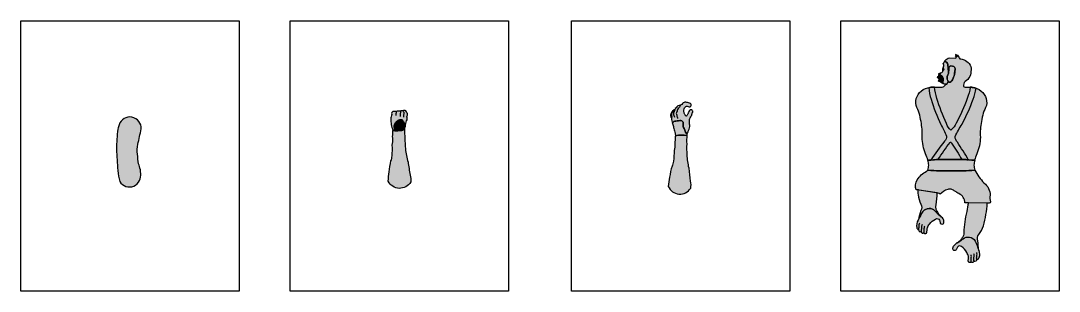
# Model space of a CAD drawing. Header units: millimetres. Extents: x -457882 to 150585, y -113677 to -45343.
# Drawn here: x -457882 to -195612, y -113677 to -45343 of the extents above; entities that cross this region are included whole.
import ezdxf

# ---------------------------------------------------------------- set-up
doc = ezdxf.new("R2010")
doc.units = ezdxf.units.MM
for name, color, linetype, plot in [('LINEAS', 250, 'Continuous', False), ('noImprimir', 255, 'Continuous', False), ('SOMBRAS', 255, 'Continuous', False)]:
    doc.layers.add(name, color=color, linetype=linetype, plot=plot)
pattern_1 = [(0, (-39812.8334, -59161.183), (0, 6.985), [5.08, -1.905]), (90, (-39812.8334, -59161.183), (-6.985, 4e-16), [5.08, -1.905])]
pattern_2 = [(0, (-245382.854, -184628.717), (0, 6.985), [5.08, -1.905]), (90, (-245382.854, -184628.717), (-6.985, 4e-16), [5.08, -1.905])]
pattern_3 = [(336.800377, (-211234.2166, -149794.374), (2.751642, 6.42017844), [5.08, -1.905]), (66.800377, (-211234.2166, -149794.374), (-6.42017844, 2.751642), [5.08, -1.905])]
pattern_4 = [(339.5691774, (-278315.2895, -171012.491), (2.43829734, 6.54560395), [5.08, -1.905]), (69.5691774, (-278315.2895, -171012.491), (-6.54560395, 2.43829734), [5.08, -1.905])]
pattern_5 = [(336.8003768, (0, 0), (2.75164202, 6.42017844), [5.08, -1.905]), (66.8003768, (0, 0), (-6.42017844, 2.75164202), [5.08, -1.905])]

msp = doc.modelspace()

# ---------------------------------------------------------------- hatches: boundary and pattern name
at = {"layer": 'SOMBRAS', "true_color": 0x292a38}
h = msp.add_hatch(dxfattribs=at)
h.set_pattern_fill('ANGLE', color=250, angle=21.20822)
h.set_pattern_definition([(21.2082177, (18400.48, 0), (-2.52688162, 6.5119194), [5.08, -1.905]), (111.2082177, (18400.48, 0), (-6.5119194, -2.52688162), [5.08, -1.905])])
h.paths.add_polyline_path([(-213997, -66761, 0.3223682), (-215809, -62749, 0.1051615), (-218209, -62110, 0.0603567), (-219013, -62110, -0.0693205), (-219642, -62010, -0.0350412), (-219762, -61957, -0.2207532), (-219410, -60696, 0.1570223), (-218177, -59405, 0.1007924), (-217893, -57721, 0.1843328), (-218323, -56171, 0.1336993), (-219641, -55224, 0.0372833), (-220687, -54940, -0.1405802), (-220994, -54501, 0.2982357), (-221827, -53882, -0.0907338), (-221521, -54080, -0.2649519), (-221382, -54471, -0.1060976), (-221531, -54297, 0.4080331), (-221922, -54220, -0.2576437), (-221670, -54371, -0.2536034), (-221687, -54799, -0.000013), (-221689, -54799), (-223346, -54689, 0.115328), (-223948, -54974, 0.0082779), (-224398, -55344, 0.1236346), (-224594, -55638, -0.2289619), (-224037, -55859, -0.1557532), (-223781, -56411), (-223554, -58211, -0.0139283), (-223502, -57476, -0.1718324), (-223443, -57087, -0.043151), (-223297, -56906, -0.1331819), (-222973, -56766, -0.1158627), (-222257, -56901, -0.1366958), (-221963, -57202, -0.1608118), (-221905, -57489, -0.0243167), (-222021, -58534, -0.0013626), (-222086, -58938, -0.0174461), (-222274, -59623, -0.0692874), (-222726, -60521, -0.0424083), (-222925, -60720, -0.2615406), (-223393, -60864, -0.3973692), (-223613, -60754, -0.0114632), (-223658, -60686), (-223974, -61383, -0.0200844), (-224331, -61356), (-224368, -61516, -0.2031393), (-224904, -62010, -0.0693205), (-225533, -62110, 0.0017808), (-227573, -62110, 0.1051615), (-229973, -62749, 0.3223682), (-231785, -66761, -0.0787665), (-230521, -70779, -0.061863), (-230249, -74762, 0.0938334), (-229363, -78968, -0.0522731), (-228800, -80592, -0.0319628), (-222891, -80402, -0.0319628), (-216983, -80592, -0.0522731), (-216420, -78968, 0.0938334), (-215534, -74762, -0.061863), (-215261, -70779, -0.0787665)])
at = {"layer": 'SOMBRAS', "true_color": 0xf2d0bf}
h = msp.add_hatch(dxfattribs=at)
h.set_pattern_fill('ANGLE', color=254)
h.set_pattern_definition(pattern_2)
h.paths.add_polyline_path([(-225750, -58879), (-225576, -58505, 0.1255847), (-225022, -58193, 0.1538158), (-224990, -57969), (-224729, -57735), (-224962, -57249, -0.0307857), (-224770, -56768, 0.0988119), (-224831, -56314, -0.4266905), (-224867, -56074, 0.0386965), (-224783, -55999, 0.1204598), (-224591, -55638, -0.2278129), (-224037, -55859, -0.1557532), (-223781, -56411), (-223554, -58211, -0.0729836), (-223614, -58691, -0.0326958), (-223850, -59225, 0.0511605), (-223918, -59523, 0.1539301), (-223886, -60116, 0.0875526), (-223658, -60686), (-223974, -61383, -0.0200844), (-224331, -61356, -0.0246868), (-224765, -61285, -0.0447823), (-225008, -61208), (-224929, -59970, 0.1127631), (-225115, -59477)])
at = {"layer": 'SOMBRAS', "true_color": 0x4a5643}
h = msp.add_hatch(dxfattribs=at)
h.set_pattern_fill('ANGLE', color=251)
h.set_pattern_definition(pattern_2)
h.paths.add_polyline_path([(-224963, -57246, 0.0971391), (-225041, -57618, 0.0586994), (-224990, -57969), (-224729, -57735)])
at = {"layer": 'SOMBRAS', "true_color": 0x636466}
h = msp.add_hatch(dxfattribs=at)
h.set_pattern_fill('ANGLE', color=251)
h.set_pattern_definition(pattern_2)
h.paths.add_polyline_path([(-223850, -59225, 0.0326958), (-223614, -58691, 0.0729836), (-223554, -58211, -0.0139283), (-223502, -57476, -0.1718324), (-223443, -57087, -0.043151), (-223297, -56906, -0.1331819), (-222973, -56766, -0.1158627), (-222257, -56901, -0.1501868), (-221944, -57239, -0.1075835), (-221902, -57433, -0.025402), (-222019, -58525, -0.001393), (-222086, -58938, -0.0174461), (-222274, -59623, -0.0692874), (-222726, -60521, -0.0424083), (-222925, -60720, -0.2615406), (-223393, -60864, -0.3973692), (-223613, -60754, -0.0991153), (-223886, -60116, -0.1539301), (-223918, -59523, -0.0511605)])
at = {"layer": 'SOMBRAS', "true_color": 0xedcc9c}
h = msp.add_hatch(dxfattribs=at)
h.set_pattern_fill('ANGLE', color=31)
h.set_pattern_definition([(0, (-38248.905, 0), (0, 6.985), [5.08, -1.905]), (90, (-38248.905, 0), (-6.985, 4e-16), [5.08, -1.905])])
h.paths.add_polyline_path([(-226091, -60403, -0.1833688), (-226197, -60498, 0.1576277), (-225589, -60762, 0.1306015), (-225008, -61208), (-224929, -59970, 0.1127631), (-225115, -59477), (-225750, -58879), (-225976, -59036, -0.1080087), (-226208, -59409, -0.0144354), (-226358, -59570, 0.0815852), (-226046, -59991, -0.4359866), (-226012, -60303, -0.0523019)])
at = {"layer": 'SOMBRAS', "true_color": 0x636466}
h = msp.add_hatch(dxfattribs=at)
h.set_pattern_fill('ANGLE', color=251)
h.set_pattern_definition(pattern_2)
h.paths.add_polyline_path([(-225750, -58879), (-225576, -58505, -0.1067141), (-225929, -58664, 0.1041713), (-226014, -58706, 0.1981513), (-226031, -58739, 0.1141793), (-226021, -58797, -0.1850298), (-225982, -59039)])
at = {"layer": 'SOMBRAS'}
h = msp.add_hatch(dxfattribs=at)
h.set_pattern_fill('ANGLE', color=5)
h.set_pattern_definition([(0, (0, 0), (0, 6.985), [5.08, -1.905]), (90, (0, 0), (-6.985, 4e-16), [5.08, -1.905])])
h.paths.add_polyline_path([(-220150, -71453, 0.0316706), (-217344, -65178, 0.0480306), (-216608, -62414, 0.063084), (-218079, -62118, -0.0494361), (-218835, -64963, -0.0315204), (-221629, -71208, -0.1180149), (-222947, -72955, -0.1393921), (-224069, -71339, -0.0315204), (-226515, -64950, -0.0487405), (-227109, -62109, 0.0004051), (-227573, -62110, 0.0426488), (-228580, -62248, 0.0497285), (-227987, -65149, 0.0316706), (-225530, -71569, -0.0406888), (-224104, -74460, -0.2405017), (-224615, -75751, 0.0117426), (-228003, -80522, -0.0095379), (-226241, -80415, -0.0196094), (-223176, -76061, -0.3319873), (-223002, -75995, -0.1053682), (-222799, -76269, -0.0167372), (-220210, -80391, -0.0088428), (-218574, -80461, 0.0179311), (-221337, -76039, -0.2062568), (-221897, -74576, -0.0446379)])
at = {"layer": 'SOMBRAS', "true_color": 0xf4e0c3}
h = msp.add_hatch(dxfattribs=at)
h.set_pattern_fill('ANGLE', color=254, angle=-20.43082)
h.set_pattern_definition(pattern_4)
h.paths.add_polyline_path([(-361596, -70274, -0.2666114), (-361365, -70625, -0.1126321), (-360996, -71338, 0.0153419), (-360835, -72108, 0.0449798), (-360675, -71588, -0.0144999), (-360522, -70947, -0.0540979), (-360333, -70380, 0.0241075), (-360287, -69856, -0.1586549), (-360335, -69340, 0.0966106), (-360169, -69044, 0.3955607), (-360376, -68598, 0.2090925), (-360625, -68095, 0.2093926), (-361010, -67998, 0.0503816), (-361377, -68099, 0.1075723), (-361719, -68091, 0.1318174), (-362075, -68188, 0.0834333), (-362624, -68163, 0.0980647), (-363065, -68280, 0.0729574), (-363682, -68233, 0.2162471), (-364155, -68508, 0.1385878), (-364207, -68997, 0.0626311), (-364437, -70203, 0.0379536), (-364312, -71548, 0.0517764), (-363895, -73050, 0.0454698), (-363417, -73137, -0.2005109), (-363464, -72710, -0.15077), (-363545, -71844, -0.1852209), (-363215, -71067, -0.1149164), (-362599, -70459, -0.1913417)])
h = msp.add_hatch(dxfattribs=at)
h.set_pattern_fill('ANGLE', color=254, angle=-23.19962)
h.set_pattern_definition(pattern_3)
h.paths.add_polyline_path([(-290608, -70948, 0.0162846), (-290560, -72114, -0.0028296), (-290188, -72957, 0.1696226), (-289584, -73974, -0.0583689), (-289353, -73396, 0.008424), (-289109, -72767, 0.1037309), (-288932, -72023, 0.0214364), (-288953, -71458, -0.0639694), (-289024, -70828, -0.0703221), (-288955, -70257, -0.0436897), (-288796, -69854, 0.0076147), (-288540, -69385, 0.0946747), (-288369, -68958, -0.0023091), (-288335, -68753, -0.0905524), (-288281, -68590, 0.0041783), (-288161, -68352, 0.1961738), (-288168, -68158, 0.023169), (-288310, -67965, 0.1566434), (-288622, -67809, 0.1322777), (-288849, -67838, 0.0833059), (-288969, -67949, 0.0430556), (-289296, -68558, 0.0424328), (-289323, -68661, -0.062052), (-289389, -68879, -0.041717), (-289588, -69181, 0.0076932), (-289729, -69375, -0.5364336), (-289933, -69382, -0.0568674), (-290017, -69250, 0.0073205), (-290162, -69034, -0.0277966), (-290303, -68665, 0.0346833), (-290383, -68339, -0.1162974), (-290418, -67919, -0.0803727), (-290245, -67351, -0.15762), (-289889, -66979, -0.2146776), (-289469, -66978, 0.0691183), (-289008, -67064, 0.052426), (-288855, -67053, 0.2904389), (-288585, -66773, 0.1086894), (-288613, -66403, 0.1885632), (-288740, -66265, 0.0069086), (-289249, -66071, 0.07217), (-290132, -65926, 0.173042), (-290924, -66414, -0.2008729), (-291311, -66659, 0.2871932), (-292339, -67342, 0.262047), (-292713, -67815, 0.3206659), (-293075, -68050, 0.4059363), (-293392, -68299, 0.1240446), (-293795, -69136, 0.1708348), (-293559, -69866, 0.0458484), (-293451, -70632, 0.0285844), (-293295, -71327, -0.2523306), (-292730, -70740, -0.03848), (-292128, -70647, -0.0388374), (-291427, -70576, -0.3233707)])
at = {"layer": 'SOMBRAS', "true_color": 0x292a38}
h = msp.add_hatch(dxfattribs=at)
h.set_pattern_fill('ANGLE', color=250, angle=-31.04999)
h.set_pattern_definition([(328.950006, (-380815.226, -136002.691), (3.6027639, 5.98417223), [5.08, -1.905]), (58.950006, (-380815.226, -136002.691), (-5.98417223, 3.6027639), [5.08, -1.905])])
h.paths.add_polyline_path([(-427464, -72680, 0.8737881), (-433061, -71613, -0.0068088), (-433377, -72702, 0.01901), (-433723, -77768, 0.0011597), (-433391, -83205, 0.0414972), (-432883, -85963, 0.3646656), (-429354, -87109, 0.1699294), (-427862, -85725, 0.1721894), (-427915, -82138, 0.1277456), (-428151, -81519, -0.0010641), (-428424, -79045, -0.0812566), (-428335, -76554, 0.0089644)])
at = {"layer": 'SOMBRAS', "true_color": 0x636466}
h = msp.add_hatch(dxfattribs=at)
h.set_pattern_fill('ANGLE', color=251, angle=-20.43082)
h.set_pattern_definition(pattern_4)
h.paths.add_polyline_path([(-361892, -73054, 0.1157184), (-360991, -72807, -0.0790342), (-360835, -72108, -0.0153419), (-360996, -71338, 0.1126321), (-361365, -70625, 0.2666114), (-361596, -70274, 0.1913417), (-362599, -70459, 0.1149164), (-363215, -71067, 0.1852209), (-363545, -71844, 0.15077), (-363464, -72710, 0.2005109), (-363417, -73137, 0.0443421), (-362943, -73138, -0.0059197)])
h = msp.add_hatch(dxfattribs=at)
h.set_pattern_fill('ANGLE', color=251, angle=-23.19962)
h.set_pattern_definition(pattern_3)
h.paths.add_polyline_path([(-290608, -70948, 0.3233707), (-291427, -70576, 0.0388374), (-292128, -70647, 0.03848), (-292730, -70740, 0.2523306), (-293295, -71327, -0.0892556), (-292990, -72286, 0.0686791), (-292713, -73464, -0.0819391), (-292514, -74420, -0.103119), (-289602, -74300, -0.0888054), (-289583, -73974, -0.1697019), (-290188, -72957, 0.0028296), (-290560, -72114, -0.0162846)])
at = {"layer": 'SOMBRAS', "true_color": 0x292a38}
h = msp.add_hatch(dxfattribs=at)
h.set_pattern_fill('ANGLE', color=250, angle=-20.43082)
h.set_pattern_definition(pattern_4)
h.paths.add_polyline_path([(-360082, -81035, -0.0388567), (-360738, -77729, -0.0092464), (-360884, -74939, -0.0157656), (-360972, -72797, -0.1184151), (-361892, -73054, 0.0058226), (-362926, -73136, -0.0916217), (-363895, -73050, 0.0194415), (-363945, -74124, 0.0256605), (-363949, -74983, -0.0522324), (-364046, -76769, -0.0278197), (-364104, -79492, -0.0622451), (-364380, -80751, 0.0357734), (-364866, -83540, -0.0018351), (-365104, -85896, 0.5959319), (-359410, -86070, 0.1362033), (-359562, -84325, 0.0040404)])
h = msp.add_hatch(dxfattribs=at)
h.set_pattern_fill('ANGLE', color=250, angle=-23.19962)
h.set_pattern_definition(pattern_3)
h.paths.add_polyline_path([(-289608, -79249, -0.0092464), (-289619, -76455, -0.015845), (-289602, -74300, 0.1038905), (-292535, -74426, 0.0193803), (-292637, -75493, 0.0256605), (-292683, -76351, -0.0522324), (-292865, -78130, -0.0278197), (-293055, -80847, -0.0622451), (-293392, -82091, 0.0357734), (-294012, -84853, -0.0018351), (-294363, -87195, 0.5959319), (-288684, -87644, 0.1362033), (-288752, -85894, 0.0040404), (-289112, -82582, -0.0388567)])
at = {"layer": 'SOMBRAS', "true_color": 0xf8d731}
h = msp.add_hatch(dxfattribs=at)
h.set_pattern_fill('ANGLE', color=40)
h.set_pattern_definition(pattern_1)
h.paths.add_polyline_path([(-222860, -80399, 0.0321333), (-228800, -80592, -0.0479314), (-228580, -81829, -0.0479314), (-228800, -83066, 0.0321333), (-222860, -83259, 0.0321333), (-216920, -83066, -0.0479314), (-217139, -81829, -0.0479314), (-216920, -80592, 0.0321333)])
at = {"layer": 'SOMBRAS'}
h = msp.add_hatch(dxfattribs=at)
h.set_pattern_fill('ANGLE', color=5)
h.set_pattern_definition(pattern_1)
h.paths.add_polyline_path([(-229136, -83353, 0.0583156), (-228799, -83066, 0.0321297), (-222860, -83259, 0.0321333), (-216920, -83066, 0.0698773), (-214618, -86317, -0.2521983), (-213083, -89444, 0.0919648), (-212988, -91069, -0.4079127), (-213285, -91437, -0.0257887), (-213620, -91429), (-218533, -91325, -0.0247784), (-219449, -91356, 0.3033259), (-220933, -89025, 0.027775), (-221508, -88717, 0.0034088), (-221836, -88478, 0.0457858), (-222162, -88285, 0.0174571), (-222923, -87863, 0.1112818), (-223783, -87965, 0.1119172), (-225714, -89152, 0.118221), (-226150, -88878), (-231004, -88110, 0.0487415), (-231379, -88067, 0.0476358), (-231748, -88096, -0.226577), (-231463, -85552, -0.1273391)])
at = {"layer": 'SOMBRAS', "true_color": 0x292a38}
h = msp.add_hatch(dxfattribs=at)
h.set_pattern_fill('ANGLE', color=250, angle=-23.19962)
h.set_pattern_definition(pattern_5)
h.paths.add_polyline_path([(-226440, -88833), (-231004, -88110, 0.0487415), (-231379, -88067, 0.0131737), (-231278, -89320, 0.077089), (-230544, -91679, -0.2660274), (-230541, -93308, 0.0087483), (-231190, -95591, -0.0308859), (-230031, -93547, -0.4530463), (-226914, -93426, 0.0087286), (-226475, -93944, 0.0122406), (-225850, -94544, 0.0394412), (-225709, -94649, 0.0102331), (-225544, -94713, 0.1341853), (-225807, -94449, -0.0364488), (-225978, -94218, -0.0263), (-226495, -93330, -0.0914408), (-226747, -92617, -0.1202326), (-226701, -91847, 0.0323096)])
h = msp.add_hatch(dxfattribs=at)
h.set_pattern_fill('ANGLE', color=250, angle=-23.19962)
h.set_pattern_definition(pattern_5)
h.paths.add_polyline_path([(-213812, -91425), (-218533, -91325, 0.0397272), (-218954, -93536, 0.0572323), (-219708, -98830, -0.1202326), (-219799, -99596, -0.0914408), (-220174, -100253, -0.0263), (-220841, -101035, -0.0364488), (-221049, -101233, 0.0304565), (-221457, -101479, 0.0107593), (-221276, -101439, 0.0394412), (-221120, -101357, 0.0122406), (-220413, -100857, 0.0087286), (-219901, -100411, -0.4530463), (-216838, -100998, -0.0329623), (-215951, -103345, 0.0088739), (-216189, -100949, -0.2660274), (-215897, -99346, 0.077089), (-214756, -97154, 0.0610771)])
at = {"layer": 'SOMBRAS', "true_color": 0x636466}
h = msp.add_hatch(dxfattribs=at)
h.set_pattern_fill('ANGLE', color=251, angle=-23.19962)
h.set_pattern_definition(pattern_5)
h.paths.add_polyline_path([(-226843, -95449, -0.5253061), (-225824, -95828, -0.0245198), (-225641, -96440, 0.3707314), (-225091, -96705, 0.1162204), (-224855, -96600, 0.2069011), (-224783, -95688, 0.0789197), (-225535, -94716, -0.0107593), (-225709, -94649, -0.0539097), (-225898, -94501, -0.0113288), (-226475, -93944, -0.0087286), (-226914, -93426, 0.4530463), (-230031, -93547, 0.0308859), (-231190, -95591, 0.0020742), (-231259, -95733, 0.1540531), (-231613, -97599, 0.2246238), (-231145, -98160, 0.1952435), (-231007, -98519, 0.372546), (-230479, -98557, 0.3844923), (-230222, -98964, 0.3041398), (-229817, -98928, 0.2358537), (-229475, -99122, 0.3418594), (-229132, -98973, 0.0772333), (-228999, -98181, -0.1164762), (-228899, -97618, -0.0582864), (-228392, -96730, -0.1465777)])
h = msp.add_hatch(dxfattribs=at)
h.set_pattern_fill('ANGLE', color=251, angle=-23.19962)
h.set_pattern_definition(pattern_5)
h.paths.add_polyline_path([(-216838, -100998, 0.4530463), (-219901, -100411, -0.0087286), (-220413, -100857, -0.0113288), (-221067, -101321, -0.0539097), (-221276, -101439, -0.0107593), (-221457, -101479, 0.0789197), (-222347, -102327, 0.2069011), (-222413, -103240, 0.1162204), (-222195, -103379, 0.3707314), (-221611, -103200, -0.0245198), (-221339, -102623, -0.5253061), (-220275, -102400, -0.1465777), (-218936, -103899, -0.0582864), (-218568, -104854, -0.1164762), (-218553, -105425, 0.0772333), (-218541, -106228, 0.3418594), (-218224, -106427, 0.2358537), (-217857, -106287, 0.3041398), (-217462, -106383, 0.3844923), (-217147, -106019, 0.372546), (-216618, -106061, 0.1952435), (-216428, -105727, 0.2246238), (-215881, -105242, 0.1540531), (-215951, -103345, 0.0329623)])

# ---------------------------------------------------------------- linework, layer by layer
at = {"layer": 'LINEAS'}
for points in [[(-229973, -62749, -0.1051615), (-227573, -62110, -0.0017808), (-225533, -62110, 0.0693205), (-224904, -62010, 0.2031393), (-224368, -61516), (-224331, -61356, 0.0200844), (-223974, -61383), (-223658, -60686, 0.0114632), (-223613, -60754, 0.3973692), (-223393, -60864, 0.2615406), (-222925, -60720, 0.0424083), (-222726, -60521, 0.0692874), (-222274, -59623, 0.0174461), (-222086, -58938, 0.0013626), (-222021, -58534, 0.0243167), (-221905, -57489, 0.1608118), (-221963, -57202, 0.1366958), (-222257, -56901, 0.1158627), (-222973, -56766, 0.1331819), (-223297, -56906, 0.043151), (-223443, -57087, 0.1718324), (-223502, -57476, 0.0139283), (-223554, -58211), (-223781, -56411, 0.1557532), (-224037, -55859, 0.2289619), (-224594, -55638, -0.1236346), (-224398, -55344, -0.0082779), (-223948, -54974, -0.115328), (-223346, -54689), (-221689, -54799, 0.000013), (-221687, -54799, 0.2536034), (-221670, -54371, 0.2576437), (-221922, -54220, -0.4080331), (-221531, -54297, 0.1060976), (-221382, -54471, 0.2649519), (-221521, -54080, 0.0907338), (-221827, -53882, -0.2982357), (-220994, -54501, 0.1405802), (-220687, -54940, -0.0372833), (-219641, -55224, -0.1336993), (-218323, -56171, -0.1843328), (-217893, -57721, -0.1007924), (-218177, -59405, -0.1570223), (-219410, -60696, 0.2207532), (-219762, -61957, 0.0350412), (-219642, -62010, 0.0693205), (-219013, -62110, -0.0603567), (-218209, -62110, -0.1051615), (-215809, -62749, -0.3223682), (-213997, -66761, 0.0787665), (-215261, -70779, 0.061863), (-215534, -74762, -0.0938334), (-216420, -78968, 0.0522731), (-216983, -80592, 0.0319628), (-222891, -80402, 0.0319628), (-228800, -80592, 0.0522731), (-229363, -78968, -0.0938334), (-230249, -74762, 0.061863), (-230521, -70779, 0.0787665), (-231785, -66761, -0.3223682)], [(-225750, -58879), (-225576, -58505, 0.1255847), (-225022, -58193, 0.1538158), (-224990, -57969), (-224729, -57735), (-224963, -57246, -0.0063627), (-224953, -57223, -0.0291598), (-224770, -56768, 0.0988119), (-224831, -56314, -0.4266905), (-224867, -56074, 0.0386965), (-224783, -55999, 0.1204598), (-224591, -55638, -0.2278129), (-224037, -55859, -0.1557532), (-223781, -56411), (-223554, -58211, -0.0729836), (-223614, -58691, -0.0326958), (-223850, -59225, 0.0511605), (-223918, -59523, 0.1539301), (-223886, -60116, 0.0875526), (-223658, -60686), (-223974, -61383, -0.0200844), (-224331, -61356, -0.0246868), (-224765, -61285, -0.0447823), (-225008, -61208), (-224929, -59970, 0.1127631), (-225115, -59477)], [(-225041, -57618, -0.0971391), (-224963, -57246), (-224729, -57735), (-224990, -57969, -0.0586994)], [(-223614, -58691, 0.0729836), (-223554, -58211, -0.0139283), (-223502, -57476, -0.1718324), (-223443, -57087, -0.043151), (-223297, -56906, -0.1331819), (-222973, -56766, -0.1158627), (-222257, -56901, -0.1501868), (-221944, -57239, -0.138099), (-221905, -57489, -0.024106), (-222019, -58525, -0.001393), (-222086, -58938, -0.0174461), (-222274, -59623, -0.0692874), (-222726, -60521, -0.0424083), (-222925, -60720, -0.2615406), (-223393, -60864, -0.3973692), (-223613, -60754, -0.0991153), (-223886, -60116, -0.1539301), (-223918, -59523, -0.0511605), (-223850, -59225, 0.0326958)], [(-226262, -59732, -0.0740844), (-226370, -59626, -0.2636331), (-226360, -59573, 0.0238232), (-226117, -59302, 0.063535), (-225991, -59074, 0.0265815), (-225982, -59039), (-225750, -58879), (-225115, -59477, -0.1127631), (-224929, -59970), (-225008, -61208, -0.0715671), (-225356, -61000, -0.0005467), (-225880, -60692, -0.0445297), (-226051, -60606, -0.0760917), (-226162, -60553, -0.2840696), (-226186, -60494, 0.168329), (-226091, -60403, 0.0941787), (-225966, -60213, 0.2999313), (-226046, -59991, -0.0523787)], [(-226031, -58744, -0.2475112), (-226010, -58703, -0.1137627), (-225916, -58661, 0.1031055), (-225576, -58505), (-225750, -58879), (-225982, -59039, 0.1658681), (-226009, -58820, -0.1539602)], [(-220150, -71453, 0.0316706), (-217344, -65178, 0.0480306), (-216608, -62414, 0.063084), (-218079, -62118, -0.0494361), (-218835, -64963, -0.0315204), (-221629, -71208, -0.1180149), (-222947, -72955, -0.1393921), (-224069, -71339, -0.0315204), (-226515, -64950, -0.0487405), (-227109, -62109, 0.0004051), (-227573, -62110, 0.0426488), (-228580, -62248, 0.0497285), (-227987, -65149, 0.0316706), (-225530, -71569, -0.0406888), (-224104, -74460, -0.2405017), (-224615, -75751, 0.0117426), (-228003, -80522, -0.0095379), (-226241, -80415, -0.0196094), (-223176, -76061, -0.3319873), (-223002, -75995, -0.1053682), (-222799, -76269, -0.0167372), (-220210, -80391, -0.0088428), (-218574, -80461, 0.0179311), (-221337, -76039, -0.2062568), (-221897, -74576, -0.0446379)], [(-360522, -70947, -0.0540979), (-360333, -70380, 0.0241075), (-360287, -69856, -0.1586549), (-360335, -69340, 0.0966106), (-360169, -69044, 0.3955607), (-360376, -68598, 0.2090925), (-360625, -68095, 0.2093926), (-361010, -67998, 0.0503816), (-361377, -68099, 0.1075723), (-361719, -68091, 0.1318174), (-362075, -68188, 0.0834333), (-362624, -68163, 0.0980647), (-363065, -68280, 0.0662768), (-363625, -68230, 0.2387632), (-364155, -68508, 0.1385878), (-364207, -68997, 0.0626311), (-364437, -70203, 0.0379536), (-364312, -71548, 0.0517764), (-363895, -73050, 0.0899934), (-362943, -73138, -0.0059197), (-361892, -73054, 0.1157184), (-360991, -72807, -0.0822681), (-360824, -72081, 0.0425564), (-360675, -71588, -0.0144999)], [(-288953, -71458, -0.0639694), (-289024, -70828, -0.0703221), (-288955, -70257, -0.0436897), (-288796, -69854, 0.0076147), (-288540, -69385, 0.0946747), (-288369, -68958, -0.0023091), (-288335, -68753, -0.0905524), (-288281, -68590, 0.0032786), (-288186, -68404, 0.2551018), (-288168, -68158, 0.023169), (-288310, -67965, 0.1223076), (-288547, -67826, 0.1769189), (-288849, -67838, 0.1300055), (-289018, -68025, 0.0319955), (-289260, -68479, 0.0771848), (-289323, -68661, -0.062052), (-289389, -68879, -0.041717), (-289588, -69181, 0.0076932), (-289729, -69375, -0.4871497), (-289920, -69397, -0.0638205), (-290017, -69250, 0.0073205), (-290162, -69034, -0.0277966), (-290303, -68665, 0.0346833), (-290383, -68339, -0.1162974), (-290418, -67919, -0.0803727), (-290245, -67351, -0.15762), (-289889, -66979, -0.1755217), (-289542, -66952, 0.0750632), (-289045, -67062, 0.0650179), (-288855, -67053, 0.2904389), (-288585, -66773, 0.0918663), (-288598, -66459, 0.2893305), (-288777, -66250, 0.0063961), (-289249, -66071, 0.07217), (-290132, -65926, 0.1834171), (-290958, -66458, -0.1765514), (-291311, -66659, 0.2871932), (-292339, -67342, 0.262047), (-292713, -67815, 0.3206659), (-293075, -68050, 0.4059363), (-293392, -68299, 0.1240446), (-293795, -69136, 0.1708348), (-293559, -69866, 0.0458484), (-293451, -70632, 0.0285844), (-293295, -71327, -0.2523306), (-292730, -70740, -0.03848), (-292128, -70647, -0.0388374), (-291427, -70576, -0.3233707), (-290608, -70948, 0.0162846), (-290560, -72114, -0.0028296), (-290188, -72957, 0.1697019), (-289583, -73974, -0.0124569), (-289571, -73930, -0.0540602), (-289353, -73396, 0.008424), (-289109, -72767, 0.1037309), (-288932, -72023, 0.0214364)], [(-428335, -76554, 0.0089644), (-427464, -72680, 0.8737881), (-433061, -71613, -0.0068088), (-433377, -72702, 0.01901), (-433723, -77768, 0.0011597), (-433391, -83205, 0.0414972), (-432883, -85963, 0.3646656), (-429354, -87109, 0.1699294), (-427862, -85725, 0.1721894), (-427915, -82138, 0.1277456), (-428151, -81519, -0.0010641), (-428424, -79045, -0.0812566)], [(-359562, -84325, -0.1362033), (-359410, -86070, -0.5959319), (-365104, -85896, 0.0018351), (-364866, -83540, -0.0357734), (-364380, -80751, 0.0622451), (-364104, -79492, 0.0278197), (-364046, -76769, 0.0512602), (-363948, -75016, -0.0266558), (-363945, -74124, -0.0194415), (-363895, -73050, 0.0454698), (-363417, -73137, -0.2005109), (-363464, -72710, -0.15077), (-363545, -71844, -0.1852209), (-363215, -71067, -0.1149164), (-362599, -70459, -0.1913417), (-361596, -70274, -0.2666114), (-361365, -70625, -0.1126321), (-360996, -71338, 0.0153419), (-360835, -72108, 0.0790342), (-360991, -72807, 0.0026602), (-360972, -72797, 0.0157656), (-360884, -74939, 0.0092464), (-360738, -77729, 0.0388567), (-360082, -81035, -0.0040404)], [(-290560, -72114, -0.0162846), (-290608, -70948, 0.3233707), (-291427, -70576, 0.0388374), (-292128, -70647, 0.03848), (-292730, -70740, 0.2523306), (-293295, -71327, -0.0892556), (-292990, -72286, 0.0686791), (-292713, -73464, -0.0819391), (-292514, -74420, -0.103119), (-289602, -74300, -0.0888054), (-289583, -73974, -0.1697019), (-290188, -72957, 0.0028296)], [(-289608, -79249, -0.0092464), (-289619, -76455, -0.015845), (-289602, -74300, 0.1038905), (-292535, -74426, 0.0193803), (-292637, -75493, 0.0256605), (-292683, -76351, -0.0522324), (-292865, -78130, -0.0278197), (-293055, -80847, -0.0622451), (-293392, -82091, 0.0357734), (-294012, -84853, -0.0018351), (-294363, -87195, 0.5959319), (-288684, -87644, 0.1362033), (-288752, -85894, 0.0040404), (-289112, -82582, -0.0388567)], [(-228800, -80592, -0.0321333), (-222860, -80399, -0.0321333), (-216920, -80592, 0.0479314), (-217139, -81829, 0.0479314), (-216920, -83066, -0.0321333), (-222860, -83259, -0.0321333), (-228800, -83066, 0.0479314), (-228580, -81829, 0.0479314)], [(-231463, -85552, -0.1273391), (-229136, -83353, 0.0583156), (-228799, -83066, 0.0321297), (-222860, -83259, 0.0321333), (-216920, -83066, 0.0698773), (-214618, -86317, -0.2521983), (-213083, -89444, 0.0919648), (-212988, -91069, -0.4079127), (-213285, -91437, -0.0257887), (-213620, -91429), (-218533, -91325, -0.0247784), (-219449, -91356, 0.3033259), (-220933, -89025, 0.027775), (-221508, -88717, 0.0034088), (-221836, -88478, 0.0457858), (-222162, -88285, 0.0174571), (-222923, -87863, 0.1112818), (-223783, -87965, 0.1119172), (-225714, -89152, 0.118221), (-226150, -88878), (-231004, -88110, 0.0966016), (-231748, -88096, -0.226577)], [(-226440, -88833), (-231004, -88110, 0.0487415), (-231379, -88067, 0.0131737), (-231278, -89320, 0.077089), (-230544, -91679, -0.2660274), (-230541, -93308, 0.0087483), (-231190, -95591, -0.0308859), (-230031, -93547, -0.4530463), (-226914, -93426, 0.0087286), (-226475, -93944, 0.0113288), (-225898, -94501, 0.0539097), (-225709, -94649, 0.0102331), (-225544, -94713, 0.1341853), (-225807, -94449, -0.0364488), (-225978, -94218, -0.0263), (-226495, -93330, -0.0914408), (-226747, -92617, -0.1202326), (-226701, -91847, 0.0323096)], [(-213812, -91425), (-218533, -91325, 0.0397272), (-218954, -93536, 0.0572323), (-219708, -98830, -0.1202326), (-219799, -99596, -0.0914408), (-220174, -100253, -0.0263), (-220841, -101035, -0.0364488), (-221049, -101233, 0.0304565), (-221457, -101479, 0.0107593), (-221276, -101439, 0.0539097), (-221067, -101321, 0.0113288), (-220413, -100857, 0.0087286), (-219901, -100411, -0.4530463), (-216838, -100998, -0.0329623), (-215951, -103345, 0.0088739), (-216189, -100949, -0.2660274), (-215897, -99346, 0.077089), (-214756, -97154, 0.0610771)], [(-226843, -95449, -0.4608228), (-225871, -95700, -0.0297736), (-225641, -96440, 0.3707314), (-225091, -96705, 0.1162204), (-224855, -96600, 0.2069011), (-224783, -95688, 0.0789197), (-225535, -94716, -0.0107593), (-225709, -94649, -0.0539097), (-225898, -94501, -0.0113288), (-226475, -93944, -0.0087286), (-226914, -93426, 0.4530463), (-230031, -93547, 0.0329623), (-231259, -95733, 0.1540531), (-231613, -97599, 0.2246238), (-231145, -98160, 0.1952435), (-231007, -98519, 0.372546), (-230479, -98557, 0.3844923), (-230222, -98964, 0.3041398), (-229817, -98928, 0.2358537), (-229475, -99122, 0.3418594), (-229132, -98973, 0.0884767), (-229000, -98064, -0.0927392), (-228899, -97618, -0.0582864), (-228392, -96730, -0.1465777)], [(-220275, -102400, 0.4608228), (-221273, -102503, 0.0297736), (-221611, -103200, -0.3707314), (-222195, -103379, -0.1162204), (-222413, -103240, -0.2069011), (-222347, -102327, -0.0789197), (-221457, -101479, 0.0107593), (-221276, -101439, 0.0539097), (-221067, -101321, 0.0113288), (-220413, -100857, 0.0087286), (-219901, -100411, -0.4530463), (-216838, -100998, -0.0329623), (-215951, -103345, -0.1540531), (-215881, -105242, -0.2246238), (-216428, -105727, -0.1952435), (-216618, -106061, -0.372546), (-217147, -106019, -0.3844923), (-217462, -106383, -0.3041398), (-217857, -106287, -0.2358537), (-218224, -106427, -0.3418594), (-218541, -106228, -0.0884767), (-218535, -105310, 0.0927392), (-218568, -104854, 0.0582864), (-218936, -103899, 0.1465777)]]:
    msp.add_lwpolyline(points, format="xyb", close=True, dxfattribs=at)
for points in [[(-362056, -68177, -0.2185302), (-361974, -68405, -0.056169), (-362019, -68636, 0.0433668), (-362078, -68896, 0.041293), (-362091, -69149, 0.031494), (-362056, -69528, -6.9499094)], [(-361358, -68089, 0.1473408), (-361241, -68310, -0.156511), (-361115, -68540, -0.178948), (-361167, -68943, 0.1134563), (-361218, -69315, 0.0169756), (-361186, -69657, 5.2655775)], [(-293075, -68050, -0.1621793), (-293242, -68436, 0.0565608), (-293507, -68776, 0.1396433), (-293577, -69070, 0.0485083), (-293498, -69347, -0.0596994), (-293375, -69737, 2.9586664)], [(-291311, -66659, -0.1536984), (-291688, -67344, 0.177328), (-292145, -68273, 0.2361351), (-292297, -68962, 0.0028813), (-292027, -69847, 0.0998074), (-291988, -70029, -5.2785667)], [(-363046, -68270, -0.0613381), (-363040, -68455, -0.019823), (-363102, -68659, 0.0999798), (-363149, -68888, 0.0628883), (-363116, -69250, -3.2479652)], [(-231145, -98160, 0.0884767), (-231013, -97252, -0.0648324), (-230986, -96783, -0.0460758), (-230848, -96367, 0.7243379)], [(-230479, -98557, 0.0884767), (-230347, -97649, -0.0648324), (-230320, -97180, -0.0460758), (-230182, -96764, 0.7243379)], [(-229817, -98928, 0.0884767), (-229684, -98020, -0.0648324), (-229658, -97552, -0.0460758), (-229520, -97136, 0.7243379)], [(-217857, -106287, -0.0884767), (-217851, -105369, 0.0648324), (-217807, -104902, 0.0460758), (-217881, -104470, -0.7243379)], [(-217147, -106019, -0.0884767), (-217141, -105101, 0.0648324), (-217097, -104634, 0.0460758), (-217171, -104202, -0.7243379)], [(-216428, -105727, -0.0884767), (-216423, -104809, 0.0648324), (-216379, -104342, 0.0460758), (-216453, -103910, -0.7243379)]]:
    msp.add_lwpolyline(points, format="xyb", dxfattribs=at)
msp.add_lwpolyline([(-292713, -67815), (-292844, -68303), (-293034, -68714), (-293020, -69064), (-292786, -69696)], dxfattribs=at)
at = {"layer": 'noImprimir', "color": 7, "true_color": 0xffffff}
for points in [[(-457882, -45343), (-402750, -45343), (-402750, -113677), (-457882, -113677)], [(-389806, -45343), (-334673, -45343), (-334673, -113677), (-389806, -113677)], [(-318820, -45343), (-263687, -45343), (-263687, -113677), (-318820, -113677)], [(-250745, -45343), (-195612, -45343), (-195612, -113677), (-250745, -113677)]]:
    msp.add_lwpolyline(points, close=True, dxfattribs=at)

doc.saveas('drawing.dxf')
